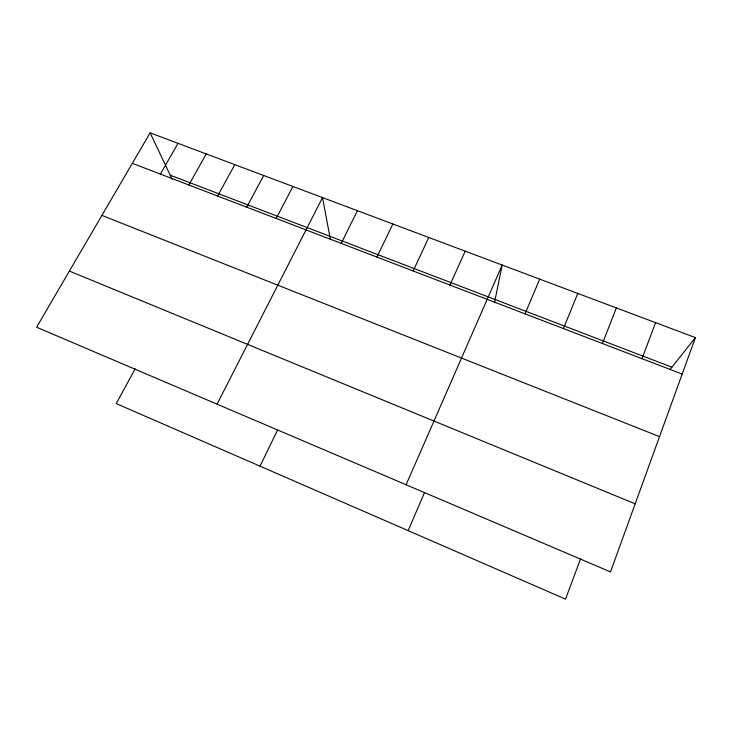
<?xml version="1.0" encoding="UTF-8"?>
<svg xmlns="http://www.w3.org/2000/svg" width="732" height="732" viewBox="0 0 732 732"><rect width="100%" height="100%" fill="white"/><g stroke="black" fill="none" stroke-linecap="round" stroke-linejoin="round"><path stroke-width="1.1" d="M494.484 302.7L502.189 265.048L406.104 484.758M695.4 337.598L610.515 571.902L36.6 327.231L150.115 132.858L695.4 337.598L669.936 369.651M580.632 558.69L565.534 599.142L116.242 403.588L135.164 368.763M642.001 358.68L655.598 322.656M602.427 343.509L616.39 307.934M563.439 328.567L577.768 293.431M525.036 313.845L539.694 279.139M408.145 530.636L424.459 492.718M449.896 285.05L465.213 251.168M413.15 270.959L428.778 237.488M376.925 257.078L392.855 224.001M260.006 466.165L277.565 430.087M341.222 243.39L357.436 210.697M217.065 404.165L322.519 197.585L330.397 239.492M276.193 218.475L292.919 186.477M246.73 207.174L263.685 175.497M217.614 196.02L234.789 164.645M188.847 184.986L206.232 153.93M160.418 174.097L178.004 143.326M170.245 175.186L671.894 367.18M132.318 163.328L682.178 374.079M101.913 215.391L659.523 436.629M69.394 271.078L635.175 503.826M150.115 132.858L172.157 179.212"/></g></svg>
